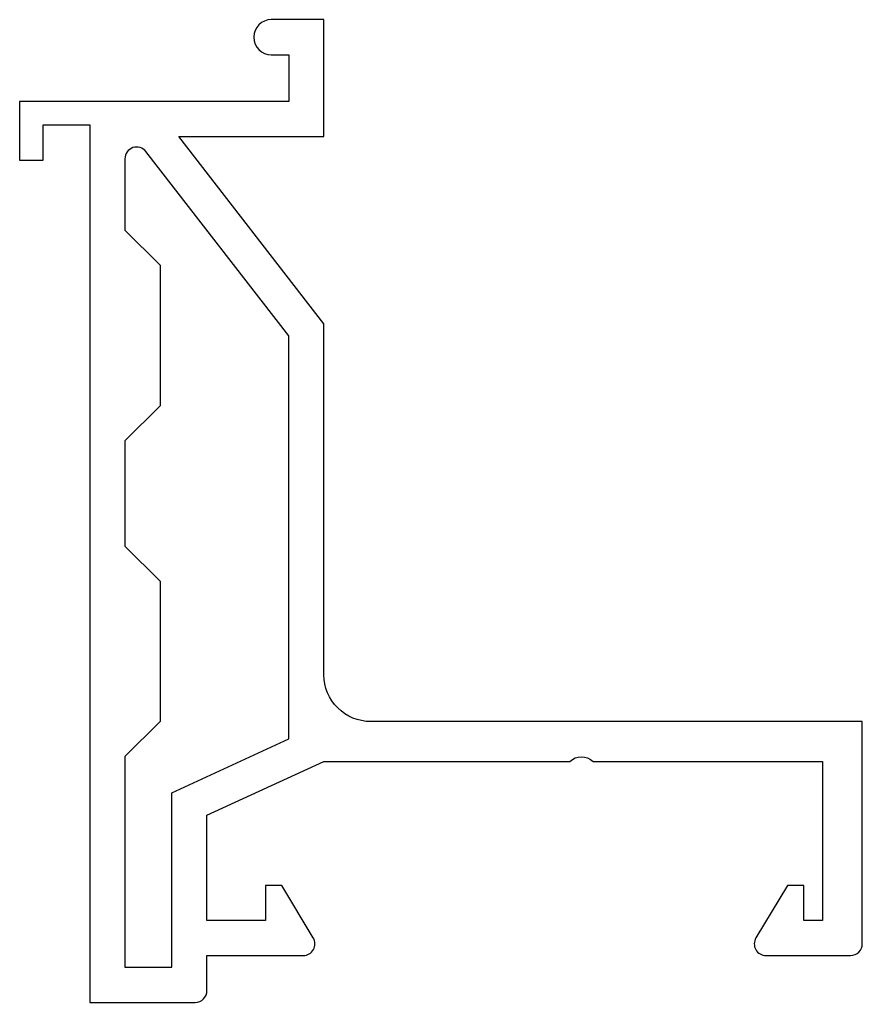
# Model space of a CAD drawing. Extents: x 242.1 to 278.1, y 230 to 272.
import ezdxf

# ---------------------------------------------------------------- set-up
doc = ezdxf.new("R2010")
doc.units = 0
doc.layers.add('ANA', color=220, linetype='CONTINUOUS')

msp = doc.modelspace()

# ---------------------------------------------------------------- linework, layer by layer
at = {"layer": 'ANA'}
for points in [[(275.61, 233.544), (275.61, 235.044), (274.91, 235.044), (273.565, 232.801, 0.582971), (273.993, 232.044), (277.61, 232.044, 0.414214), (278.11, 232.544), (278.11, 242.044), (257.11, 242.044, -0.414214), (255.11, 244.044), (255.11, 259.044), (248.91, 267.044), (255.11, 267.044), (255.11, 272.044), (252.86, 272.044, 1), (252.86, 270.544), (253.61, 270.544), (253.61, 268.544), (242.11, 268.544), (242.11, 266.044), (243.11, 266.044), (243.11, 267.544), (245.11, 267.544), (245.11, 230.044), (249.61, 230.044, 0.414214), (250.11, 230.544), (250.11, 232.044), (254.227, 232.044, 0.582971), (254.656, 232.801), (253.31, 235.044), (252.61, 235.044), (252.61, 233.544), (250.11, 233.544), (250.11, 238.044), (255.11, 240.344), (265.61, 240.344, -0.381966), (266.61, 240.344), (276.41, 240.344), (276.41, 233.544)], [(246.61, 249.544), (248.11, 248.044), (248.11, 242.044), (246.61, 240.544), (246.61, 231.544), (248.61, 231.544), (248.61, 239.005), (253.61, 241.305), (253.61, 258.53), (247.505, 266.407, 0.714771), (246.61, 266.101), (246.61, 263.044), (248.11, 261.544), (248.11, 255.544), (246.61, 254.044)]]:
    msp.add_lwpolyline(points, format="xyb", close=True, dxfattribs=at)

doc.saveas('drawing.dxf')
